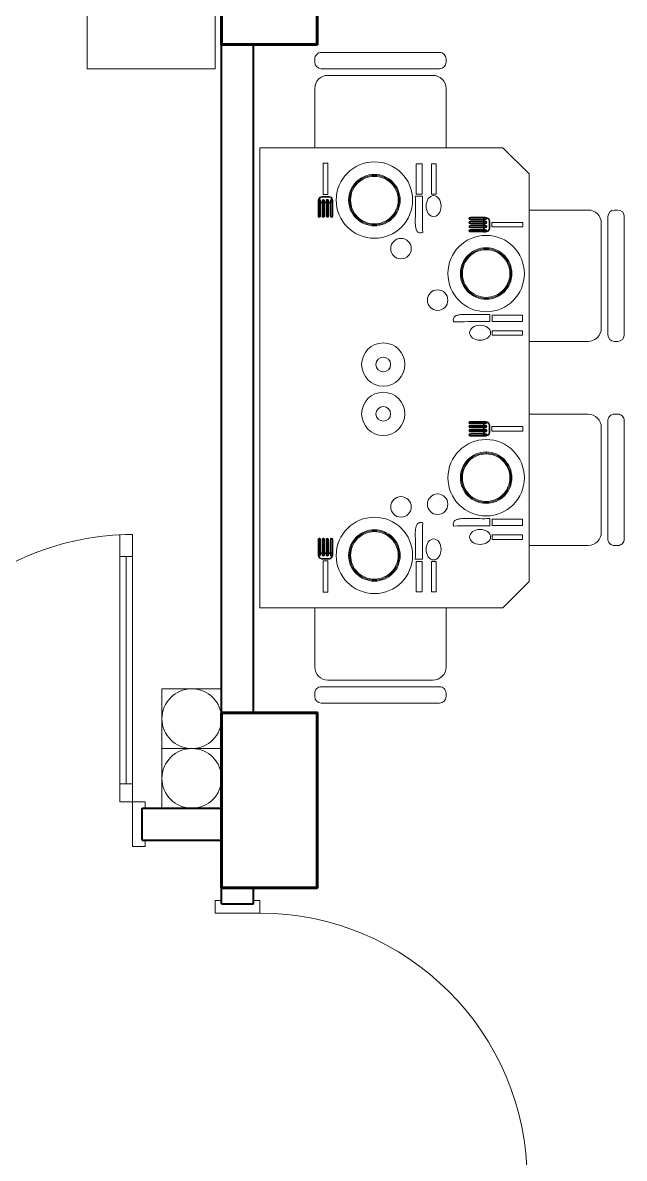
# Model space of a CAD drawing. Header units: millimetres. Extents: x 1393 to 3101, y -2944 to -480.
# Drawn here: x 2634.6 to 2823.6, y -1179.8 to -823 of the extents above; entities that cross this region are included whole.
import ezdxf

# ---------------------------------------------------------------- set-up
doc = ezdxf.new("R2010")
doc.units = ezdxf.units.MM
for name, color, linetype, lineweight in [('DUVAR', 7, 'Continuous', 40), ('Kapı', 34, 'Continuous', 20), ('kolon', 1, 'Continuous', 40), ('MIMARI', 50, 'Continuous', 20), ('TEFRİŞ_İÇ', 224, 'Continuous', 13)]:
    doc.layers.add(name, color=color, linetype=linetype, lineweight=lineweight)

# ---------------------------------------------------------------- blocks, each defined once
blk = doc.blocks.new('a35')
at = {"layer": 'TEFRİŞ_İÇ', "linetype": 'Continuous', "lineweight": 15}
for points in [[(2654.853155, -516.821775, -0.068409), (2654.853155, -837.560189, -0.799797), (2695.052975, -837.560225, -0.799797), (2695.053171, -516.821775, -0.068409), (2654.853155, -516.821775, -0.068409)], [(2682.880304, -610.728067, -0.146161), (2682.880141, -754.768253, -0.47462), (2692.420906, -754.768266, -0.47462), (2692.421069, -610.728081, -0.146161), (2682.880304, -610.728067, -0.146161)], [(2685.972961, -622.727873, -0.173525), (2685.972835, -739.799733, -0.440487), (2689.796373, -739.799738, -0.440487), (2689.796499, -622.727878, -0.173525), (2685.972961, -622.727873, -0.173525)]]:
    blk.add_polyline3d(points, close=True, dxfattribs=at)
blk = doc.blocks.new('A$C16496DF1')
at = {"layer": 'TEFRİŞ_İÇ', "color": 2, "lineweight": 13, "flags": 128}
for points in [[(0.24862, 0.453574), (0.247852, 0.459464), (0.245291, 0.464842), (0.241449, 0.469965), (0.236583, 0.474319), (0.230436, 0.477904), (0.223265, 0.480465), (0.215582, 0.482258), (0.20713, 0.48277), (0.198678, 0.482258), (0.190995, 0.480465), (0.18408, 0.477904), (0.177933, 0.474319), (0.172811, 0.469965), (0.16897, 0.464842), (0.166408, 0.459464), (0.16564, 0.453574), (0.166408, 0.447683), (0.16897, 0.442305), (0.172811, 0.437182), (0.177933, 0.432829), (0.18408, 0.429243), (0.190995, 0.426682), (0.198678, 0.424889), (0.20713, 0.424377), (0.215582, 0.424889), (0.223265, 0.426682), (0.230436, 0.429243), (0.236583, 0.432829), (0.241449, 0.437182), (0.245291, 0.442305), (0.247852, 0.447683), (0.24862, 0.453574)], [(0.373347, 0.463306), (0.254767, 0.463306), (0.254767, 0.445378), (0.373347, 0.445378), (0.373347, 0.463306)], [(0.113649, 0.38596), (0.11032, 0.387241), (0.107503, 0.38929), (0.105198, 0.391851), (0.103405, 0.394924), (0.102124, 0.39851), (0.101868, 0.402351), (0.102124, 0.406449), (0.103149, 0.410803), (0.116723, 0.410547), (0.130297, 0.410291), (0.144895, 0.410035), (0.160518, 0.409778), (0.177933, 0.409778), (0.20585, 0.409778), (0.232485, 0.409778), (0.245803, 0.409778), (0.246059, 0.405681), (0.246059, 0.401583), (0.246059, 0.397485), (0.246059, 0.393643), (0.246059, 0.390058), (0.245803, 0.386728), (0.245803, 0.383911), (0.245803, 0.381606), (0.235559, 0.381862), (0.225314, 0.382118), (0.215582, 0.382118), (0.20713, 0.381862), (0.193044, 0.381862), (0.172043, 0.381862), (0.151554, 0.381606), (0.139517, 0.381606), (0.134907, 0.381862), (0.130553, 0.382375), (0.126711, 0.382887), (0.123382, 0.383399), (0.120564, 0.384167), (0.118003, 0.384936), (0.115954, 0.385448), (0.113649, 0.38596)], [(0.373347, 0.409266), (0.254767, 0.409266), (0.254767, 0.384423), (0.373347, 0.384423), (0.373347, 0.409266)], [(0.137468, 0.221024), (0.13798, 0.230757), (0.139517, 0.23972), (0.141566, 0.24894), (0.144895, 0.257392), (0.148737, 0.265588), (0.153347, 0.273271), (0.158725, 0.280442), (0.164872, 0.287101), (0.171275, 0.293248), (0.178446, 0.298626), (0.186385, 0.303236), (0.194581, 0.307078), (0.203032, 0.310407), (0.211996, 0.312456), (0.221216, 0.313993), (0.230949, 0.314505), (0.230949, 0.322188), (0.220704, 0.321676), (0.21046, 0.320139), (0.200983, 0.317578), (0.191507, 0.314249), (0.1828, 0.309895), (0.174348, 0.304773), (0.166665, 0.298882), (0.159237, 0.292223), (0.153091, 0.285052), (0.1472, 0.277369), (0.142078, 0.269173), (0.137724, 0.260465), (0.134395, 0.250989), (0.131833, 0.241257), (0.130297, 0.231269), (0.129784, 0.221024), (0.137468, 0.221024)], [(0.328015, 0.221024), (0.327503, 0.231013), (0.325966, 0.240489), (0.323661, 0.249965), (0.320331, 0.258929), (0.316234, 0.267381), (0.311368, 0.27532), (0.305733, 0.282747), (0.299586, 0.289662), (0.292671, 0.296065), (0.285244, 0.301699), (0.277305, 0.306566), (0.268597, 0.310663), (0.259889, 0.313993), (0.250413, 0.316298), (0.240937, 0.317834), (0.230949, 0.318347), (0.22096, 0.317834), (0.211228, 0.316298), (0.202008, 0.313993), (0.193044, 0.310663), (0.184592, 0.306566), (0.176397, 0.301699), (0.16897, 0.296065), (0.162055, 0.289662), (0.155908, 0.282747), (0.150273, 0.27532), (0.145407, 0.267381), (0.14131, 0.258929), (0.13798, 0.249965), (0.135675, 0.240489), (0.134138, 0.231013), (0.133626, 0.221024), (0.134138, 0.211036), (0.135675, 0.20156), (0.13798, 0.192084), (0.14131, 0.18312), (0.145407, 0.174668), (0.150273, 0.166729), (0.155908, 0.159301), (0.162055, 0.152386), (0.16897, 0.145984), (0.176397, 0.140349), (0.184592, 0.135483), (0.193044, 0.131385), (0.202008, 0.128056), (0.211228, 0.125751), (0.22096, 0.124214), (0.230949, 0.123702), (0.240937, 0.124214), (0.250413, 0.125751), (0.259889, 0.128056), (0.268597, 0.131385), (0.277305, 0.135483), (0.285244, 0.140349), (0.292671, 0.145984), (0.299586, 0.152386), (0.305733, 0.159301), (0.311368, 0.166729), (0.316234, 0.174668), (0.320331, 0.18312), (0.323661, 0.192084), (0.325966, 0.20156), (0.327503, 0.211036), (0.328015, 0.221024)], [(0.230949, 0.314505), (0.240681, 0.313993), (0.249645, 0.312456), (0.258865, 0.310407), (0.26706, 0.307078), (0.275512, 0.303236), (0.283195, 0.298626), (0.290366, 0.293248), (0.296769, 0.287101), (0.302916, 0.280442), (0.308294, 0.273271), (0.312904, 0.265588), (0.316746, 0.257392), (0.320075, 0.24894), (0.322124, 0.23972), (0.323661, 0.230757), (0.324173, 0.221024), (0.331856, 0.221024), (0.331344, 0.231269), (0.329808, 0.241257), (0.327246, 0.250989), (0.323917, 0.260465), (0.319563, 0.269173), (0.314441, 0.277369), (0.30855, 0.285052), (0.302404, 0.292223), (0.294976, 0.298882), (0.287293, 0.304773), (0.279097, 0.309895), (0.270134, 0.314249), (0.260914, 0.317578), (0.251181, 0.320139), (0.241193, 0.321676), (0.230949, 0.322188), (0.230949, 0.314505)], [(0.230949, 0.127544), (0.221216, 0.128056), (0.211996, 0.129593), (0.203032, 0.131641), (0.194581, 0.134971), (0.186385, 0.138813), (0.178446, 0.143423), (0.171275, 0.148801), (0.164872, 0.154948), (0.158725, 0.161606), (0.153347, 0.168778), (0.148737, 0.176461), (0.144895, 0.184656), (0.141566, 0.193108), (0.139517, 0.202328), (0.13798, 0.211292), (0.137468, 0.221024), (0.129784, 0.221024), (0.130297, 0.21078), (0.131833, 0.200792), (0.134395, 0.191059), (0.137724, 0.181583), (0.142078, 0.172875), (0.1472, 0.16468), (0.153091, 0.156996), (0.159237, 0.149825), (0.166665, 0.143166), (0.174348, 0.137276), (0.1828, 0.132154), (0.191507, 0.1278), (0.200983, 0.12447), (0.21046, 0.121909), (0.220704, 0.120373), (0.230949, 0.11986), (0.230949, 0.127544)], [(0.324173, 0.221024), (0.323661, 0.211292), (0.322124, 0.202328), (0.320075, 0.193108), (0.316746, 0.184656), (0.312904, 0.176461), (0.308294, 0.168778), (0.302916, 0.161606), (0.296769, 0.154948), (0.290366, 0.148801), (0.283195, 0.143423), (0.275512, 0.138813), (0.26706, 0.134971), (0.258865, 0.131641), (0.249645, 0.129593), (0.240681, 0.128056), (0.230949, 0.127544), (0.230949, 0.11986), (0.241193, 0.120373), (0.251181, 0.121909), (0.260914, 0.12447), (0.270134, 0.1278), (0.279097, 0.132154), (0.287293, 0.137276), (0.294976, 0.143166), (0.302404, 0.149825), (0.30855, 0.156996), (0.314441, 0.16468), (0.319563, 0.172875), (0.323917, 0.181583), (0.327246, 0.191059), (0.329808, 0.200792), (0.331344, 0.21078), (0.331856, 0.221024), (0.324173, 0.221024)], [(0.166152, 0.052759), (0.166152, 0.054552), (0.166665, 0.054808), (0.167689, 0.05532), (0.169994, 0.055064), (0.169994, 0.057625), (0.167689, 0.057369), (0.16564, 0.056857), (0.164103, 0.055064), (0.163591, 0.052759), (0.164103, 0.051991), (0.164872, 0.051735), (0.16564, 0.051991), (0.166152, 0.052759)], [(0.166152, 0.052759), (0.164872, 0.052759), (0.163591, 0.052759), (0.164103, 0.051991), (0.164872, 0.051735), (0.16564, 0.051991), (0.166152, 0.052759)], [(0.170762, 0.050454), (0.168457, 0.050198), (0.167177, 0.05071), (0.166408, 0.051222), (0.166152, 0.052759), (0.163591, 0.052759), (0.16436, 0.050198), (0.166152, 0.048661), (0.168457, 0.048149), (0.170762, 0.047893), (0.171531, 0.048405), (0.171787, 0.049174), (0.171531, 0.049942), (0.170762, 0.050454)], [(0.231973, 0.052759), (0.231461, 0.054808), (0.229924, 0.055832), (0.227875, 0.056345), (0.225314, 0.056345), (0.169994, 0.056345), (0.167689, 0.056345), (0.166152, 0.055832), (0.165128, 0.054808), (0.164872, 0.052759), (0.165384, 0.05071), (0.166665, 0.049686), (0.168457, 0.049174), (0.170762, 0.049174), (0.226082, 0.049174), (0.228387, 0.049174), (0.23018, 0.049686), (0.231461, 0.05071), (0.231973, 0.052759)], [(0.169994, 0.055064), (0.225314, 0.055064), (0.225314, 0.057625), (0.169994, 0.057625), (0.169226, 0.057113), (0.168713, 0.056345), (0.169226, 0.055576), (0.169994, 0.055064)], [(0.226082, 0.050454), (0.170762, 0.050454), (0.170762, 0.047893), (0.226082, 0.047893), (0.226851, 0.048405), (0.227107, 0.049174), (0.226851, 0.049942), (0.226082, 0.050454)], [(0.221985, 0.058137), (0.220704, 0.056857), (0.220704, 0.05532), (0.220704, 0.053015), (0.220704, 0.050198), (0.220704, 0.046869), (0.220704, 0.043027), (0.220704, 0.038929), (0.220704, 0.034831), (0.220704, 0.030221), (0.220704, 0.025867), (0.220704, 0.021513), (0.220704, 0.01716), (0.220704, 0.013062), (0.220704, 0.009476), (0.220704, 0.006147), (0.220704, 0.00333), (0.220704, 0.001281), (0.223265, 0.001281), (0.223265, 0.00333), (0.223265, 0.006147), (0.223265, 0.009476), (0.223265, 0.013062), (0.223265, 0.01716), (0.223265, 0.021513), (0.223265, 0.025867), (0.223265, 0.030221), (0.223265, 0.034831), (0.223265, 0.038929), (0.223265, 0.043027), (0.223265, 0.046869), (0.223265, 0.050198), (0.223265, 0.053015), (0.223265, 0.05532), (0.223265, 0.056857), (0.221985, 0.055576), (0.223265, 0.056857), (0.222753, 0.057625), (0.221985, 0.058137), (0.221216, 0.057625), (0.220704, 0.056857), (0.221985, 0.058137)], [(0.226595, 0.058137), (0.221985, 0.058137), (0.221985, 0.055576), (0.226595, 0.055576), (0.227363, 0.056089), (0.227619, 0.056857), (0.227363, 0.057625), (0.226595, 0.058137)], [(0.221985, 0.001281), (0.221985, 0.00333), (0.221985, 0.006147), (0.221985, 0.009476), (0.221985, 0.013062), (0.221985, 0.01716), (0.221985, 0.021513), (0.221985, 0.025867), (0.221985, 0.030221), (0.221985, 0.034831), (0.221985, 0.038929), (0.221985, 0.043027), (0.221985, 0.046869), (0.221985, 0.050198), (0.221985, 0.053015), (0.221985, 0.05532), (0.221985, 0.056857), (0.226595, 0.056857), (0.23018, 0.056601), (0.23351, 0.055832), (0.236583, 0.054296), (0.239144, 0.052503), (0.241193, 0.050198), (0.242986, 0.047381), (0.24401, 0.044307), (0.244266, 0.040722), (0.244266, 0.018184), (0.24401, 0.014598), (0.242986, 0.011269), (0.241449, 0.008452), (0.239656, 0.005891), (0.237095, 0.004098), (0.234278, 0.002561), (0.231205, 0.001537), (0.227619, 0.001281), (0.221985, 0.001281)], [(0.225314, 0.055064), (0.227875, 0.05532), (0.229668, 0.054808), (0.230436, 0.054296), (0.230692, 0.052759), (0.233254, 0.052759), (0.232485, 0.05532), (0.23018, 0.056857), (0.227875, 0.057369), (0.225314, 0.057625), (0.224546, 0.057113), (0.224034, 0.056345), (0.224546, 0.055576), (0.225314, 0.055064)], [(0.230692, 0.052759), (0.230436, 0.051222), (0.229668, 0.05071), (0.228387, 0.050198), (0.226082, 0.050454), (0.226082, 0.047893), (0.228387, 0.048149), (0.230692, 0.048661), (0.232485, 0.050198), (0.233254, 0.052759), (0.232741, 0.053527), (0.231973, 0.05404), (0.231205, 0.053527), (0.230692, 0.052759)], [(0.245547, 0.040722), (0.245035, 0.044307), (0.24401, 0.047893), (0.241961, 0.05071), (0.239912, 0.053271), (0.237095, 0.05532), (0.233766, 0.056857), (0.23018, 0.057625), (0.226595, 0.058137), (0.226595, 0.055576), (0.23018, 0.055576), (0.233254, 0.054808), (0.236071, 0.053271), (0.238376, 0.051735), (0.240425, 0.049686), (0.241961, 0.046869), (0.242986, 0.044307), (0.242986, 0.040722), (0.243498, 0.039954), (0.244266, 0.039697), (0.245035, 0.039954), (0.245547, 0.040722)], [(0.230692, 0.052759), (0.231973, 0.052759), (0.233254, 0.052759), (0.232741, 0.053527), (0.231973, 0.05404), (0.231205, 0.053527), (0.230692, 0.052759)], [(0.166152, 0.020489), (0.166152, 0.022026), (0.166665, 0.022538), (0.167689, 0.02305), (0.169994, 0.022794), (0.169994, 0.025355), (0.167689, 0.025099), (0.16564, 0.024587), (0.164103, 0.022538), (0.163591, 0.020489), (0.164103, 0.019721), (0.164872, 0.019465), (0.16564, 0.019721), (0.166152, 0.020489)], [(0.166152, 0.020489), (0.164872, 0.020489), (0.163591, 0.020489), (0.164103, 0.019721), (0.164872, 0.019465), (0.16564, 0.019721), (0.166152, 0.020489)], [(0.170762, 0.018184), (0.168457, 0.017928), (0.167177, 0.01844), (0.166408, 0.018952), (0.166152, 0.020489), (0.163591, 0.020489), (0.16436, 0.017928), (0.166152, 0.016391), (0.168457, 0.015879), (0.170762, 0.015623), (0.171531, 0.016135), (0.171787, 0.016903), (0.171531, 0.017672), (0.170762, 0.018184)], [(0.166152, 0.004866), (0.166152, 0.006659), (0.166665, 0.006915), (0.167689, 0.007427), (0.169994, 0.007171), (0.169994, 0.009732), (0.167689, 0.009476), (0.16564, 0.008964), (0.164103, 0.007171), (0.163591, 0.004866), (0.164103, 0.004098), (0.164872, 0.003842), (0.16564, 0.004098), (0.166152, 0.004866)], [(0.166152, 0.004866), (0.164872, 0.004866), (0.163591, 0.004866), (0.164103, 0.004098), (0.164872, 0.003842), (0.16564, 0.004098), (0.166152, 0.004866)], [(0.170762, 0.002561), (0.168457, 0.002305), (0.167177, 0.002817), (0.166408, 0.00333), (0.166152, 0.004866), (0.163591, 0.004866), (0.16436, 0.002305), (0.166152, 0.000768), (0.168457, 0.000256), (0.170762, 0), (0.171531, 0.000512), (0.171787, 0.001281), (0.171531, 0.002049), (0.170762, 0.002561)], [(0.166408, 0.036368), (0.166408, 0.037649), (0.166921, 0.038161), (0.167945, 0.038673), (0.17025, 0.038417), (0.17025, 0.040978), (0.167945, 0.040722), (0.165896, 0.04021), (0.16436, 0.038673), (0.163847, 0.036368), (0.16436, 0.0356), (0.165128, 0.035343), (0.165896, 0.0356), (0.166408, 0.036368)], [(0.166408, 0.036368), (0.165128, 0.036368), (0.163847, 0.036368), (0.16436, 0.0356), (0.165128, 0.035343), (0.165896, 0.0356), (0.166408, 0.036368)], [(0.171018, 0.034063), (0.168713, 0.033807), (0.167433, 0.034319), (0.166665, 0.034831), (0.166408, 0.036368), (0.163847, 0.036368), (0.164616, 0.033807), (0.166408, 0.03227), (0.168713, 0.031758), (0.171018, 0.031502), (0.171787, 0.032014), (0.172043, 0.032782), (0.171787, 0.033551), (0.171018, 0.034063)], [(0.231973, 0.020489), (0.231461, 0.022282), (0.229924, 0.023562), (0.227875, 0.024075), (0.225314, 0.024075), (0.169994, 0.024075), (0.167689, 0.024075), (0.166152, 0.023562), (0.165128, 0.022282), (0.164872, 0.020489), (0.165384, 0.01844), (0.166665, 0.017416), (0.168457, 0.016903), (0.170762, 0.016903), (0.226082, 0.016903), (0.228387, 0.016903), (0.23018, 0.017416), (0.231461, 0.01844), (0.231973, 0.020489)], [(0.231973, 0.004866), (0.231461, 0.006915), (0.229924, 0.00794), (0.227875, 0.008452), (0.225314, 0.008452), (0.169994, 0.008452), (0.167689, 0.008452), (0.166152, 0.00794), (0.165128, 0.006915), (0.164872, 0.004866), (0.165384, 0.002817), (0.166665, 0.001793), (0.168457, 0.001281), (0.170762, 0.001281), (0.226082, 0.001281), (0.228387, 0.001281), (0.23018, 0.001793), (0.231461, 0.002817), (0.231973, 0.004866)], [(0.232485, 0.036368), (0.231973, 0.038161), (0.23018, 0.039185), (0.228131, 0.039697), (0.22557, 0.039697), (0.17025, 0.039697), (0.167945, 0.039697), (0.166408, 0.039185), (0.165384, 0.038161), (0.165128, 0.036368), (0.16564, 0.034319), (0.166921, 0.033295), (0.168713, 0.032782), (0.171018, 0.032782), (0.226595, 0.032782), (0.2289, 0.032782), (0.230692, 0.033295), (0.231973, 0.034319), (0.232485, 0.036368)], [(0.169994, 0.022794), (0.225314, 0.022794), (0.225314, 0.025355), (0.169994, 0.025355), (0.169226, 0.024843), (0.168713, 0.024075), (0.169226, 0.023306), (0.169994, 0.022794)], [(0.169994, 0.007171), (0.225314, 0.007171), (0.225314, 0.009732), (0.169994, 0.009732), (0.169226, 0.00922), (0.168713, 0.008452), (0.169226, 0.007683), (0.169994, 0.007171)], [(0.17025, 0.038417), (0.22557, 0.038417), (0.22557, 0.040978), (0.17025, 0.040978), (0.169482, 0.040466), (0.16897, 0.039697), (0.169482, 0.038929), (0.17025, 0.038417)], [(0.226082, 0.018184), (0.170762, 0.018184), (0.170762, 0.015623), (0.226082, 0.015623), (0.226851, 0.016135), (0.227107, 0.016903), (0.226851, 0.017672), (0.226082, 0.018184)], [(0.226082, 0.002561), (0.170762, 0.002561), (0.170762, 0), (0.226082, 0), (0.226851, 0.000512), (0.227107, 0.001281), (0.226851, 0.002049), (0.226082, 0.002561)], [(0.226595, 0.034063), (0.171018, 0.034063), (0.171018, 0.031502), (0.226595, 0.031502), (0.227363, 0.032014), (0.227619, 0.032782), (0.227363, 0.033551), (0.226595, 0.034063)], [(0.220704, 0.001281), (0.221985, 0), (0.227619, 0), (0.227619, 0.002561), (0.221985, 0.002561), (0.223265, 0.001281), (0.221985, 0.002561), (0.221216, 0.002049), (0.220704, 0.001281), (0.221216, 0.000512), (0.221985, 0), (0.220704, 0.001281)], [(0.225314, 0.022794), (0.227875, 0.02305), (0.229412, 0.022538), (0.230436, 0.02177), (0.230692, 0.020489), (0.233254, 0.020489), (0.232485, 0.022794), (0.230436, 0.024587), (0.227875, 0.025099), (0.225314, 0.025355), (0.224546, 0.024843), (0.224034, 0.024075), (0.224546, 0.023306), (0.225314, 0.022794)], [(0.225314, 0.007171), (0.227875, 0.007427), (0.229668, 0.006915), (0.230436, 0.006403), (0.230692, 0.004866), (0.233254, 0.004866), (0.232485, 0.007427), (0.23018, 0.008964), (0.227875, 0.009476), (0.225314, 0.009732), (0.224546, 0.00922), (0.224034, 0.008452), (0.224546, 0.007683), (0.225314, 0.007171)], [(0.22557, 0.038417), (0.228131, 0.038673), (0.229924, 0.038161), (0.231205, 0.037392), (0.231205, 0.036368), (0.233766, 0.036368), (0.232741, 0.038929), (0.230436, 0.04021), (0.228131, 0.040722), (0.22557, 0.040978), (0.224802, 0.040466), (0.22429, 0.039697), (0.224802, 0.038929), (0.22557, 0.038417)], [(0.230692, 0.020489), (0.230436, 0.018952), (0.229668, 0.01844), (0.228387, 0.017928), (0.226082, 0.018184), (0.226082, 0.015623), (0.228387, 0.015879), (0.230692, 0.016391), (0.232485, 0.017928), (0.233254, 0.020489), (0.232741, 0.021257), (0.231973, 0.02177), (0.231205, 0.021257), (0.230692, 0.020489)], [(0.230692, 0.004866), (0.230436, 0.00333), (0.229668, 0.002817), (0.228387, 0.002305), (0.226082, 0.002561), (0.226082, 0), (0.228387, 0.000256), (0.230692, 0.000768), (0.232485, 0.002305), (0.233254, 0.004866), (0.232741, 0.005635), (0.231973, 0.006147), (0.231205, 0.005635), (0.230692, 0.004866)], [(0.227619, 0), (0.231205, 0.000512), (0.234534, 0.001537), (0.237607, 0.003073), (0.240425, 0.005122), (0.242474, 0.00794), (0.24401, 0.011013), (0.245035, 0.014598), (0.245547, 0.018184), (0.242986, 0.018184), (0.242986, 0.014598), (0.241961, 0.011525), (0.240425, 0.008964), (0.238888, 0.006659), (0.236583, 0.005122), (0.234022, 0.003586), (0.231205, 0.002561), (0.227619, 0.002561), (0.226851, 0.002049), (0.226339, 0.001281), (0.226851, 0.000512), (0.227619, 0)], [(0.231205, 0.036368), (0.230949, 0.034831), (0.23018, 0.034319), (0.2289, 0.033807), (0.226595, 0.034063), (0.226595, 0.031502), (0.2289, 0.031758), (0.231205, 0.03227), (0.232997, 0.033807), (0.233766, 0.036368), (0.233254, 0.037136), (0.232485, 0.037649), (0.231717, 0.037136), (0.231205, 0.036368)], [(0.230692, 0.020489), (0.231973, 0.020489), (0.233254, 0.020489), (0.232741, 0.021257), (0.231973, 0.02177), (0.231205, 0.021257), (0.230692, 0.020489)], [(0.230692, 0.004866), (0.231973, 0.004866), (0.233254, 0.004866), (0.232741, 0.005635), (0.231973, 0.006147), (0.231205, 0.005635), (0.230692, 0.004866)], [(0.231205, 0.036368), (0.232485, 0.036368), (0.233766, 0.036368), (0.233254, 0.037136), (0.232485, 0.037649), (0.231717, 0.037136), (0.231205, 0.036368)], [(0.245547, 0.018184), (0.245547, 0.040722), (0.242986, 0.040722), (0.242986, 0.018184), (0.243498, 0.017416), (0.244266, 0.01716), (0.245035, 0.017416), (0.245547, 0.018184)], [(0.375395, 0.038161), (0.252718, 0.038161), (0.252718, 0.020233), (0.375395, 0.020233), (0.375395, 0.038161)]]:
    blk.add_lwpolyline(points, dxfattribs=at)
at = {"layer": 'TEFRİŞ_İÇ', "color": 2, "lineweight": 13}
for centre, radius in [((0.040294, 0.325307), 0.040293), ((0.230949, 0.221024), 0.150082)]:
    blk.add_circle(centre, radius, dxfattribs=at)
blk = doc.blocks.new('DDDDDDDDDD')
at = {"layer": 'TEFRİŞ_İÇ'}
for p, q in [((-0.435445, 1.011807, 0.000001), (-0.435445, 1.001493, 0.000001)), ((-0.414818, 1.032434, 0.000001), (-0.043528, 1.032434, 0.000001)), ((-0.022901, 1.011807, 0.000001), (-0.022901, 1.001493, 0.000001)), ((-0.414818, 0.980866, 0.000001), (-0.043528, 0.980866, 0.000001)), ((-0.394191, 0.960239, 0.000001), (-0.064156, 0.960239, 0.000001)), ((-0.435445, 0.918984, 0.000001), (-0.435445, 0.733149, 0.000001)), ((-0.022901, 0.918984, 0.000001), (-0.022901, 0.733149, 0.000001)), ((-0.607989, -0.71275, 0.000001), (-0.607989, 0.733149, 0.000001)), ((-0.607989, 0.733149, 0.000001), (0.155217, 0.733149, 0.000001)), ((0.155217, 0.733149, 0.000001), (0.237725, 0.650641, 0.000001)), ((0.237725, 0.650641, 0.000001), (0.237725, -0.630241, 0.000001)), ((0.42356, 0.537191, 0.000001), (0.237725, 0.537191, 0.000001)), ((0.516382, 0.537191, 0.000001), (0.506069, 0.537191, 0.000001)), ((0.485442, 0.516564, 0.000001), (0.485442, 0.145275, 0.000001)), ((0.53701, 0.516564, 0.000001), (0.53701, 0.145275, 0.000001)), ((0.464814, 0.495937, 0.000001), (0.464814, 0.165902, 0.000001)), ((0.42356, 0.124648, 0.000001), (0.237725, 0.124648, 0.000001)), ((0.516382, 0.124648, 0.000001), (0.506069, 0.124648, 0.000001)), ((0.42356, -0.104248, 0.000001), (0.237725, -0.104248, 0.000001)), ((0.516382, -0.104248, 0.000001), (0.506069, -0.104248, 0.000001)), ((0.485442, -0.124875, 0.000001), (0.485442, -0.496165, 0.000001)), ((0.53701, -0.124875, 0.000001), (0.53701, -0.496165, 0.000001)), ((0.464814, -0.145503, 0.000001), (0.464814, -0.475537, 0.000001)), ((0.42356, -0.516792, 0.000001), (0.237725, -0.516792, 0.000001)), ((0.516382, -0.516792, 0.000001), (0.506069, -0.516792, 0.000001)), ((0.237725, -0.630241, 0.000001), (0.155217, -0.71275, 0.000001)), ((0.155217, -0.71275, 0.000001), (-0.607989, -0.71275, 0.000001)), ((-0.435445, -0.898585, 0.000001), (-0.435445, -0.71275, 0.000001)), ((-0.022901, -0.898585, 0.000001), (-0.022901, -0.71275, 0.000001)), ((-0.414818, -0.960466, 0.000001), (-0.043528, -0.960466, 0.000001)), ((-0.394191, -0.939839, 0.000001), (-0.064156, -0.939839, 0.000001)), ((-0.435445, -0.991407, 0.000001), (-0.435445, -0.981094, 0.000001)), ((-0.022901, -0.991407, 0.000001), (-0.022901, -0.981094, 0.000001)), ((-0.414818, -1.012034, 0.000001), (-0.043528, -1.012034, 0.000001))]:
    blk.add_line(p, q, dxfattribs=at)
for centre, radius in [((-0.22018, 0.051832, 0.000001), 0.067914), ((-0.22018, 0.051832, 0.000001), 0.023037), ((-0.22018, -0.103299, 0.000001), 0.067914), ((-0.22018, -0.103299, 0.000001), 0.023037)]:
    blk.add_circle(centre, radius, dxfattribs=at)
for centre, major_axis, start_param, end_param in [((-0.414818, 1.011807, 0.000001), (-0.014586, 0.014586), 5.49778711, 7.0685835), ((-0.414818, 1.001493, 0.000001), (-0.014586, 0.014586), 0.78539822, 2.35619443), ((-0.043528, 1.011807, 0.000001), (0.014586, 0.014586), 5.49778711, 7.0685835), ((-0.043528, 1.001493, 0.000001), (0.014586, 0.014586), 3.92699088, 5.49778708), ((-0.394191, 0.918984, 0.000001), (-0.029171, 0.029171), 5.4977871, 7.06858351), ((-0.064156, 0.918984, 0.000001), (0.029171, 0.029171), 5.4977871, 7.06858351), ((0.42356, 0.495937, 0.000001), (0.029171, 0.029171), 5.49778714, 7.06858348), ((0.506069, 0.516564, 0.000001), (0.014586, 0.014586), 0.78539821, 2.35619445), ((0.516382, 0.516564, 0.000001), (-0.014586, 0.014586), 3.92699086, 5.49778711), ((0.42356, 0.165902, 0.000001), (0.029171, 0.029171), 3.92699082, 5.49778714), ((0.506069, 0.145275, 0.000001), (-0.014586, 0.014586), 0.78539823, 2.35619442), ((0.516382, 0.145275, 0.000001), (0.014586, 0.014586), 3.92699088, 5.49778708), ((0.42356, -0.145503, 0.000001), (0.029171, 0.029171), 5.49778713, 7.06858348), ((0.506069, -0.124875, 0.000001), (-0.014586, 0.014586), 5.49778714, 7.06858347), ((0.516382, -0.124875, 0.000001), (0.014586, 0.014586), 5.49778714, 7.06858347), ((0.42356, -0.475537, 0.000001), (-0.029171, 0.029171), 2.35619448, 3.92699083), ((0.506069, -0.496165, 0.000001), (0.014586, 0.014586), 2.35619449, 3.92699082), ((0.516382, -0.496165, 0.000001), (-0.014586, 0.014586), 2.35619449, 3.92699082), ((-0.394191, -0.898585, 0.000001), (-0.029171, 0.029171), 0.78539818, 2.35619447), ((-0.064156, -0.898585, 0.000001), (0.029171, 0.029171), 3.92699084, 5.49778712), ((-0.414818, -0.981094, 0.000001), (-0.014586, 0.014586), 5.49778714, 7.06858347), ((-0.043528, -0.981094, 0.000001), (0.014586, 0.014586), 5.49778714, 7.06858347), ((-0.414818, -0.991407, 0.000001), (-0.014586, 0.014586), 0.78539821, 2.35619445), ((-0.043528, -0.991407, 0.000001), (0.014586, 0.014586), 3.92699086, 5.4977871)]:
    blk.add_ellipse(centre, major_axis=major_axis, ratio=1, start_param=start_param, end_param=end_param, dxfattribs=at)
at = {"layer": 'TEFRİŞ_İÇ', "yscale": 0.8, "zscale": 0.8}
for p, xscale, rotation in [((-0.424904, 0.383741, 0.000001), -0.8, 270), ((-0.08175, 0.514432, 0.000001), -0.8, 180), ((-0.08175, -0.127008, 0.000001), -0.8, 180), ((-0.424904, -0.363342, 0.000001), 0.8, 270)]:
    blk.add_blockref('A$C16496DF1', p, dxfattribs=dict(at, xscale=xscale, rotation=rotation))
blk = doc.blocks.new('kapı_80')
at = {"layer": 'Kapı', "flags": 128}
for points in [[(761.729714, 523.313496), (761.729714, 523.323496), (761.709714, 523.323496), (761.709714, 523.313496), (761.609714, 523.313496), (761.609714, 523.323496), (761.589714, 523.323496), (761.589714, 523.313496), (761.589714, 523.283496), (761.609714, 523.283496), (761.709714, 523.283496), (761.729714, 523.283496)], [(761.729714, 522.413496), (761.729714, 522.403496), (761.709714, 522.403496), (761.709714, 522.413496), (761.609714, 522.413496), (761.609714, 522.403496), (761.589714, 522.403496), (761.589714, 522.413496), (761.589714, 522.443496), (761.609714, 522.443496), (761.709714, 522.443496), (761.729714, 522.443496)]]:
    blk.add_lwpolyline(points, close=True, dxfattribs=at)
blk.add_lwpolyline([(762.569714, 523.283496), (761.729714, 523.283496), (761.729714, 523.243496), (762.568738, 523.243496), (762.500515, 523.243496), (762.500515, 523.283496), (762.500515, 523.263496), (761.786435, 523.263496), (761.786435, 523.243496), (761.786435, 523.283496)], dxfattribs=at)
at = {"layer": 'Kapı'}
blk.add_arc((761.729714, 523.283496), 0.84, 270, 0, dxfattribs=at)

msp = doc.modelspace()

# ---------------------------------------------------------------- linework, layer by layer
at = {"layer": 'DUVAR', "color": 5}
for p, q in [((2697.053171, -1039.821931), (2697.053171, -829.821931)), ((2707.053171, -1039.821931), (2707.053171, -829.821931)), ((2672.053171, -1079.821931), (2672.053171, -1069.821931)), ((2697.053171, -1099.821931), (2697.053171, -1094.821931)), ((2707.053171, -1099.821931), (2707.053171, -1094.821931))]:
    msp.add_line(p, q, dxfattribs=at)
at = {"layer": 'DUVAR', "color": 5, "flags": 128}
for points in [[(2672.053171, -1069.821931), (2697.053171, -1069.821931)], [(2672.053171, -1079.821931), (2697.053171, -1079.821931)], [(2697.053171, -1099.821931), (2707.053171, -1099.821931)]]:
    msp.add_lwpolyline(points, dxfattribs=at)
at = {"layer": 'kolon', "lineweight": 60, "flags": 128}
for points in [[(2697.053172, -829.821931), (2697.053171, -769.821931), (2727.053172, -769.821931), (2727.053172, -829.821931), (2697.053172, -829.821931)], [(2697.053172, -1094.821931), (2697.053171, -1039.821931), (2727.053172, -1039.821931), (2727.053172, -1094.821931), (2697.053172, -1094.821931)]]:
    msp.add_lwpolyline(points, dxfattribs=at)
at = {"layer": 'MIMARI', "linetype": 'Continuous', "flags": 128}
for points in [[(2678.303172, -1051.071931), (2697.053172, -1051.071931), (2697.053172, -1032.321931), (2678.303172, -1032.321931)], [(2678.303172, -1069.821931), (2697.053172, -1069.821931), (2697.053172, -1051.071931), (2678.303172, -1051.071931)]]:
    msp.add_lwpolyline(points, close=True, dxfattribs=at)
at = {"layer": 'MIMARI', "linetype": 'Continuous'}
for centre in [(2687.678172, -1041.696931), (2687.678172, -1060.446931)]:
    msp.add_circle(centre, 9.375, dxfattribs=at)

# ---------------------------------------------------------------- block references
msp.add_blockref('a35', (0, 0))
at = {"layer": 'Kapı', "xscale": -100, "yscale": 100, "zscale": 100}
for p, rotation in [((-49659.296383, -77240.793305), 270), ((-73463.918203, 51141.527623), 180)]:
    msp.add_blockref('kapı_80', p, dxfattribs=dict(at, rotation=rotation))
at = {"layer": 'TEFRİŞ_İÇ', "xscale": 100, "yscale": 100, "zscale": 100}
msp.add_blockref('DDDDDDDDDD', (2769.85207, -935.598881, -0.00005), dxfattribs=at)

doc.saveas('drawing.dxf')
